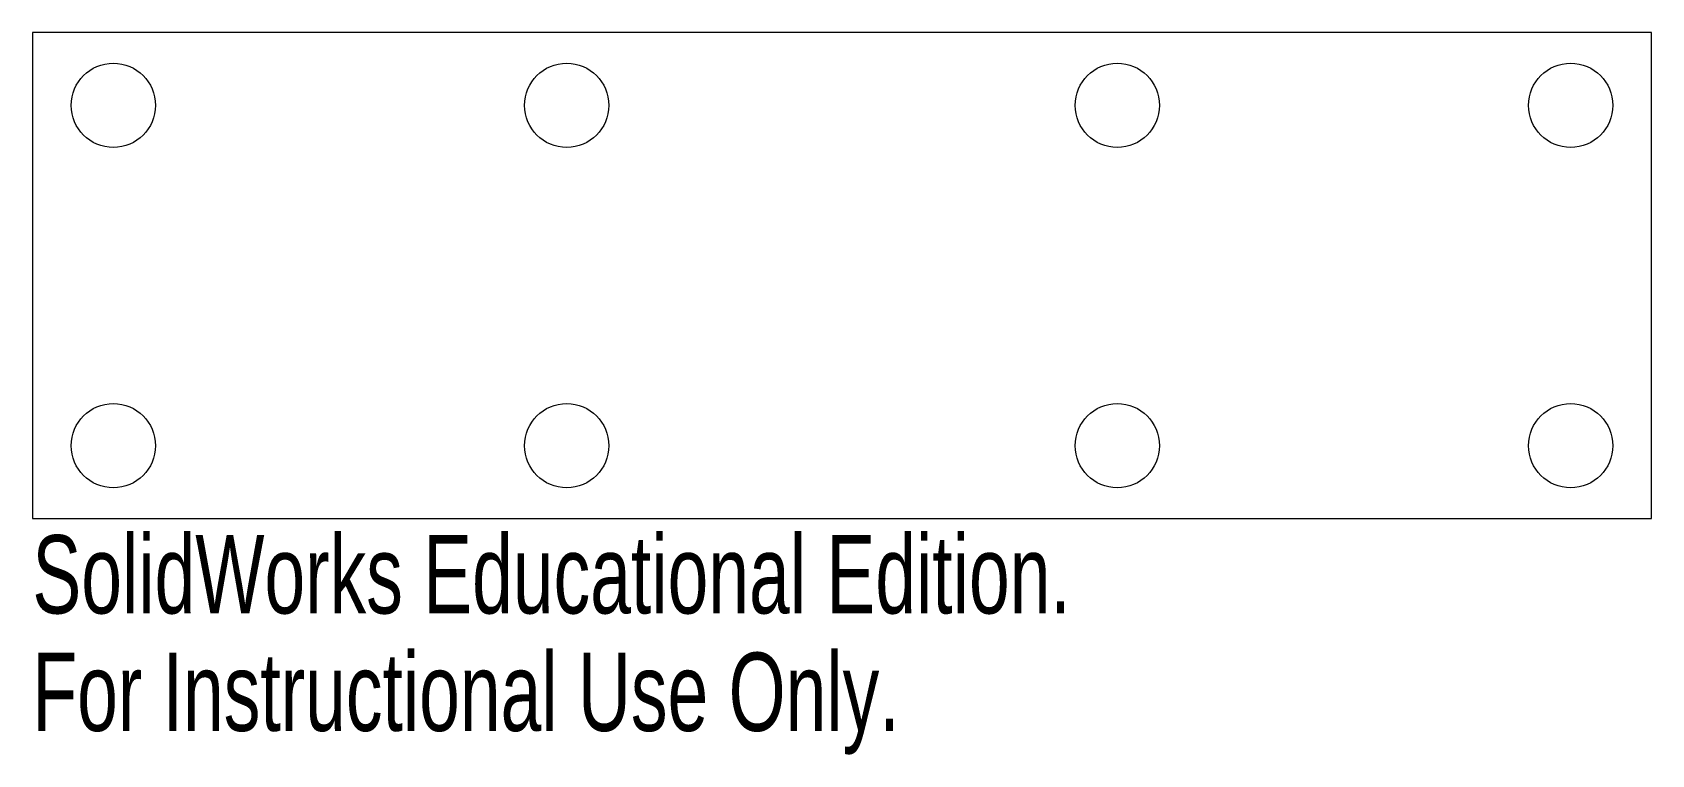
# Model space of a CAD drawing. Header units: millimetres. Extents: x -50 to 50, y -30 to 15.
import ezdxf

# ---------------------------------------------------------------- set-up
doc = ezdxf.new("R2010")
doc.units = ezdxf.units.MM
doc.styles.add('SLDTEXTSTYLE0', font='TXT', dxfattribs={"width": 0.7})

msp = doc.modelspace()

# ---------------------------------------------------------------- linework, layer by layer
at = {"color": 7, "linetype": 'Continuous', "lineweight": 15}
for p, q in [((-50, 15), (-50, -15)), ((50, 15), (-50, 15)), ((50, -15), (50, 15)), ((-50, -15), (50, -15))]:
    msp.add_line(p, q, dxfattribs=at)
for centre in [(-45, 10.5), (-17, 10.5), (17, 10.5), (45, 10.5), (-45, -10.5), (-17, -10.5), (17, -10.5), (45, -10.5)]:
    msp.add_circle(centre, 2.6, dxfattribs=at)

# ---------------------------------------------------------------- texts
at = {"color": 7, "linetype": 'Continuous', "char_height": 4.8336, "attachment_point": 1, "style": 'SLDTEXTSTYLE0'}
for s, insert in [('SolidWorks Educational Edition.', (-50, -16.02)), ('For Instructional Use Only.', (-50, -23.27))]:
    msp.add_mtext(s, dxfattribs=dict(at, insert=insert))

doc.saveas('drawing.dxf')
